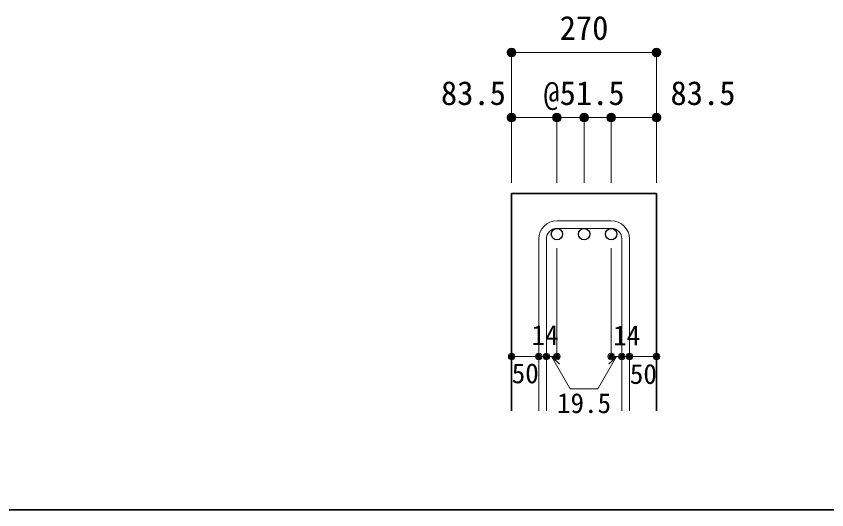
# Model space of a CAD drawing. Units: millimetres at full size, sheet at 1:20; details may follow other scales. Extents: x -3982 to 3969, y -2797 to 2801.
# Drawn here: x -628 to 865, y 2 to 911 of the extents above; entities that cross this region are included whole.
import ezdxf
from ezdxf.enums import TextEntityAlignment as Align

# ---------------------------------------------------------------- set-up
doc = ezdxf.new("R2010")
doc.units = ezdxf.units.MM
doc.header["$LTSCALE"] = 20
doc.header["$PDMODE"] = 32
doc.header["$PDSIZE"] = 12
for name, color, linetype, lineweight in [('6-1_躯体線', 2, 'Continuous', 35), ('6-5_梁主筋', 7, 'Continuous', 18), ('6-6_S.T.P.', 7, 'Continuous', 18), ('6-D_寸法', 4, 'Continuous', 9), ('F-0_枠', 6, 'Continuous', 40)]:
    doc.layers.add(name, color=color, linetype=linetype, lineweight=lineweight)
doc.styles.add('ＭＳ ゴシック', font='')
doc.styles.get('ＭＳ ゴシック').set_extended_font_data('MS Gothic')

msp = doc.modelspace()

# ---------------------------------------------------------------- linework, layer by layer
at = {"layer": '6-1_躯体線'}
for p, q in [((284.79, 584.12), (284.79, 184.12)), ((284.79, 584.12), (551.79, 584.12)), ((551.79, 584.12), (551.79, 184.12))]:
    msp.add_line(p, q, dxfattribs=at)
at = {"layer": '6-5_梁主筋', "color": 3, "lineweight": 25}
for centre in [(368.29, 509.62), (418.29, 509.62), (468.29, 509.62)]:
    msp.add_circle(centre, 10.5, dxfattribs=at)
at = {"layer": '6-6_S.T.P.'}
for p, q in [((468.29, 534.12), (368.29, 534.12)), ((468.29, 520.12), (368.29, 520.12)), ((334.79, 500.62), (334.79, 184.12)), ((348.79, 500.62), (348.79, 184.12)), ((487.79, 500.62), (487.79, 184.12)), ((501.79, 500.62), (501.79, 184.12))]:
    msp.add_line(p, q, dxfattribs=at)
for centre, radius, start, end in [((368.29, 500.62), 33.5, 90, 180), ((468.29, 500.62), 33.5, 0, 90), ((368.29, 500.62), 19.5, 90, 180), ((468.29, 500.62), 19.5, 0, 90)]:
    msp.add_arc(centre, radius, start, end, dxfattribs=at)
at = {"layer": '6-D_寸法'}
for p, q in [((284.79, 844.12), (551.79, 844.12)), ((551.79, 844.12), (551.79, 724.12)), ((284.79, 724.12), (284.79, 604.12)), ((368.29, 724.12), (368.29, 604.12)), ((368.29, 724.12), (418.29, 724.12)), ((418.29, 724.12), (418.29, 604.12)), ((418.29, 724.12), (551.79, 724.12)), ((468.29, 724.12), (468.29, 604.12)), ((551.79, 724.12), (551.79, 604.12)), ((368.29, 284.12), (368.29, 483.45)), ((468.29, 284.12), (468.29, 483.45)), ((284.79, 284.12), (334.79, 284.12)), ((334.79, 284.12), (368.29, 284.12)), ((358.54, 284.12), (372.68, 269.98)), ((358.54, 284.12), (392.76, 224.85)), ((478.04, 284.12), (443.82, 224.85)), ((478.04, 284.12), (463.9, 269.98)), ((468.29, 284.12), (551.79, 284.12)), ((487.79, 284.12), (501.79, 284.12)), ((392.76, 224.85), (443.82, 224.85))]:
    msp.add_line(p, q, dxfattribs=at)
msp.add_lwpolyline([(284.79, 844.12), (284.79, 724.12), (368.29, 724.12)], dxfattribs=at)
for centre, radius in [((284.79, 844.12), 8), ((284.79, 844.12), 7.2), ((551.79, 844.12), 8), ((551.79, 844.12), 7.2), ((284.79, 844.12), 6.4), ((284.79, 844.12), 5.6), ((284.79, 844.12), 4.8), ((284.79, 844.12), 4), ((284.79, 844.12), 3.2), ((284.79, 844.12), 2.4), ((284.79, 844.12), 1.6), ((284.79, 844.12), 0.8), ((551.79, 844.12), 6.4), ((551.79, 844.12), 5.6), ((551.79, 844.12), 4.8), ((551.79, 844.12), 4), ((551.79, 844.12), 3.2), ((551.79, 844.12), 2.4), ((551.79, 844.12), 1.6), ((551.79, 844.12), 0.8), ((284.79, 724.12), 8), ((368.29, 724.12), 8), ((418.29, 724.12), 8), ((468.29, 724.12), 8), ((551.79, 724.12), 8), ((284.79, 724.12), 7.2), ((284.79, 724.12), 6.4), ((284.79, 724.12), 5.6), ((284.79, 724.12), 4.8), ((284.79, 724.12), 4), ((284.79, 724.12), 3.2), ((284.79, 724.12), 2.4), ((284.79, 724.12), 1.6), ((284.79, 724.12), 0.8), ((368.29, 724.12), 7.2), ((368.29, 724.12), 6.4), ((368.29, 724.12), 5.6), ((368.29, 724.12), 4.8), ((368.29, 724.12), 4), ((368.29, 724.12), 3.2), ((368.29, 724.12), 2.4), ((368.29, 724.12), 1.6), ((368.29, 724.12), 0.8), ((418.29, 724.12), 7.2), ((418.29, 724.12), 6.4), ((418.29, 724.12), 5.6), ((418.29, 724.12), 4.8), ((418.29, 724.12), 4), ((418.29, 724.12), 3.2), ((418.29, 724.12), 2.4), ((418.29, 724.12), 1.6), ((418.29, 724.12), 0.8), ((468.29, 724.12), 7.2), ((468.29, 724.12), 6.4), ((468.29, 724.12), 5.6), ((468.29, 724.12), 4.8), ((468.29, 724.12), 4), ((468.29, 724.12), 3.2), ((468.29, 724.12), 2.4), ((468.29, 724.12), 1.6), ((468.29, 724.12), 0.8), ((551.79, 724.12), 7.2), ((551.79, 724.12), 6.4), ((551.79, 724.12), 5.6), ((551.79, 724.12), 4.8), ((551.79, 724.12), 4), ((551.79, 724.12), 3.2), ((551.79, 724.12), 2.4), ((551.79, 724.12), 1.6), ((551.79, 724.12), 0.8), ((284.79, 284.12), 4), ((284.79, 284.12), 3.6), ((284.79, 284.12), 3.2), ((284.79, 284.12), 2.8), ((284.79, 284.12), 2.4), ((284.79, 284.12), 2), ((284.79, 284.12), 1.6), ((284.79, 284.12), 1.2), ((284.79, 284.12), 0.8), ((284.79, 284.12), 0.4), ((334.79, 284.12), 4), ((334.79, 284.12), 3.6), ((334.79, 284.12), 3.2), ((334.79, 284.12), 2.8), ((334.79, 284.12), 2.4), ((334.79, 284.12), 2), ((334.79, 284.12), 1.6), ((334.79, 284.12), 1.2), ((334.79, 284.12), 0.8), ((334.79, 284.12), 0.4), ((348.79, 284.12), 4), ((348.79, 284.12), 3.6), ((348.79, 284.12), 3.2), ((348.79, 284.12), 2.8), ((348.79, 284.12), 2.4), ((348.79, 284.12), 2), ((348.79, 284.12), 1.6), ((348.79, 284.12), 1.2), ((348.79, 284.12), 0.8), ((348.79, 284.12), 0.4), ((368.29, 284.12), 4), ((368.29, 284.12), 3.6), ((368.29, 284.12), 3.2), ((368.29, 284.12), 2.8), ((368.29, 284.12), 2.4), ((368.29, 284.12), 2), ((368.29, 284.12), 1.6), ((368.29, 284.12), 1.2), ((368.29, 284.12), 0.8), ((368.29, 284.12), 0.4), ((468.29, 284.12), 4), ((468.29, 284.12), 3.6), ((468.29, 284.12), 3.2), ((468.29, 284.12), 2.8), ((468.29, 284.12), 2.4), ((468.29, 284.12), 2), ((468.29, 284.12), 1.6), ((468.29, 284.12), 1.2), ((468.29, 284.12), 0.8), ((468.29, 284.12), 0.4), ((487.79, 284.12), 4), ((487.79, 284.12), 3.6), ((487.79, 284.12), 3.2), ((487.79, 284.12), 2.8), ((487.79, 284.12), 2.4), ((487.79, 284.12), 2), ((487.79, 284.12), 1.6), ((487.79, 284.12), 1.2), ((487.79, 284.12), 0.8), ((487.79, 284.12), 0.4), ((501.79, 284.12), 4), ((501.79, 284.12), 3.6), ((501.79, 284.12), 3.2), ((501.79, 284.12), 2.8), ((501.79, 284.12), 2.4), ((501.79, 284.12), 2), ((501.79, 284.12), 1.6), ((501.79, 284.12), 1.2), ((501.79, 284.12), 0.8), ((501.79, 284.12), 0.4), ((551.79, 284.12), 4), ((551.79, 284.12), 3.6), ((551.79, 284.12), 3.2), ((551.79, 284.12), 2.8), ((551.79, 284.12), 2.4), ((551.79, 284.12), 2), ((551.79, 284.12), 1.6), ((551.79, 284.12), 1.2), ((551.79, 284.12), 0.8), ((551.79, 284.12), 0.4)]:
    msp.add_circle(centre, radius, dxfattribs=at)
at = {"layer": '6-D_寸法', "color": 7}
for p in [(284.79, 844.12), (551.79, 844.12), (284.79, 724.12), (368.29, 724.12), (418.29, 724.12), (468.29, 724.12), (551.79, 724.12), (284.79, 284.12), (334.79, 284.12), (348.79, 284.12), (368.29, 284.12), (468.29, 284.12), (487.79, 284.12), (501.79, 284.12), (551.79, 284.12)]:
    msp.add_point(p, dxfattribs=at)
at = {"layer": 'F-0_枠', "color": 2, "lineweight": 35}
msp.add_line((2482.4, 1.97), (-3981.92, 1.97), dxfattribs=at)

# ---------------------------------------------------------------- texts
at = {"layer": '6-D_寸法', "style": 'ＭＳ ゴシック'}
for s, height, p in [('270', 43.99, (373.29, 854.12)), ('83.5', 43.99, (154.61, 734.12)), ('@51.5', 43.99, (343.29, 734.12)), ('83.5', 43.99, (577.42, 734.12)), ('14', 36.66, (321.48, 294.2)), ('14', 36.66, (471.74, 293.7)), ('50', 36.66, (284.94, 223.95)), ('50', 36.66, (502.48, 222.77)), ('19.5', 36.66, (368.29, 169.04))]:
    msp.add_text(s, height=height, dxfattribs=at).set_placement(p, align=Align.BOTTOM_LEFT)

doc.saveas('drawing.dxf')
